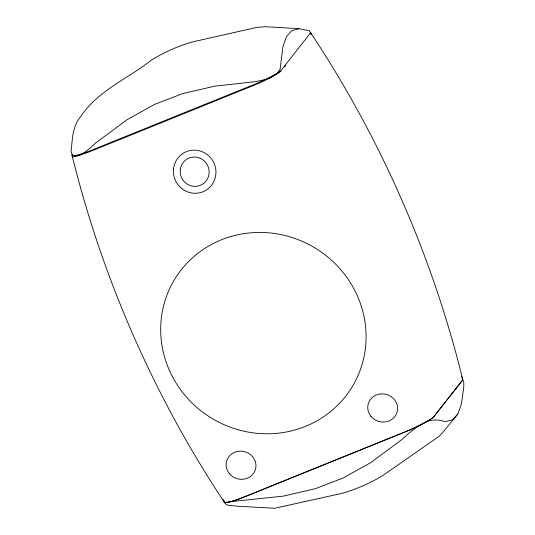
<?xml version="1.0" encoding="UTF-8"?>
<svg xmlns="http://www.w3.org/2000/svg" width="535" height="535" viewBox="0 0 535 535"><rect width="100%" height="100%" fill="white"/><g stroke="black" fill="none" stroke-linecap="round" stroke-linejoin="round"><path stroke-width="0.8" d="M309.712 31.639L309.591 30.803L299.011 28.703L266.189 26.75L257.522 27.258L195.161 41.309C179.733 45.141 165.014 51.841 151.438 60.06C127.912 78.799 97.771 90.609 80.778 116.53C72.339 126.013 72.426 139.461 71.108 151.378C73.349 164.64 91.739 146.61 95.551 143.086L127.21 119.633L154.742 104.305L182.549 93.632L214.762 86.148L255.101 81.694L265.708 79.488L271.753 77.107L276.421 74.037L279.397 70.48L280.186 68.6L282.908 46.645L286.499 36.527L291.602 30.789L299.011 28.703M457.88 413.93L452.777 419.667L445.367 421.754C438.192 419.166 430.287 419.139 423.64 423.118C415.668 427.224 408.78 433.076 402.327 439.228L370.668 462.681L343.136 478.009L315.329 488.682L283.115 496.166L230.806 501.623L225.823 502.726L224.954 503.602L227.823 505.234L238.108 506.25L274.796 508.25L342.674 493.196C356.658 489.064 370.153 483.132 382.665 475.642L439.663 435.905L444.478 430.428L457.88 413.93L461.471 403.811L463.818 386.731L463.771 382.03L462.487 379.669M284.587 66.882L285.623 65.571M311.417 34.648L310.407 32.361C380.612 138.13 432.347 256.058 462.715 379.315A27.278 3.417 -23.7 0 1 462.421 380.412L434.039 416.504A27.278 3.417 -23.7 0 1 405.042 432.019L244.923 496.761A27.278 3.417 -23.7 0 1 224.299 501.81M461.371 376.259L462.715 379.315M73.068 157.598L72.058 155.31C102.426 278.568 154.16 396.495 224.366 502.265L223.021 499.208M71.991 154.849A27.278 3.417 -23.7 0 0 92.622 149.8L252.734 85.058A27.278 3.417 -23.7 0 0 281.738 69.543L310.119 33.458A27.278 3.417 -23.7 0 0 309.912 32.087M224.6 501.048A27.278 3.417 -23.7 0 0 225.716 502.485L230.772 501.556A27.278 3.417 -23.7 0 0 244.869 496.64L404.988 431.892A27.278 3.417 -23.7 0 0 417.888 426.168L426.241 421.821A27.278 3.417 -23.7 0 0 433.985 416.377L462.367 380.291A27.278 3.417 -23.7 0 0 462.661 379.195M73.743 156.273A27.278 3.417 -23.7 0 0 75.054 156.153L81.159 154.655A27.278 3.417 -23.7 0 0 92.889 150.422L253.008 85.674A27.278 3.417 -23.7 0 0 268.904 78.464L276.528 74.271A27.278 3.417 -23.7 0 0 281.229 70.974M72.332 155.926A27.278 3.417 -23.7 0 1 72.62 154.829M310.186 32.709A27.278 3.417 -23.7 0 1 310.387 34.073M180.328 169.555A14.753 14.365 60.6 0 0 200.297 185.344A14.753 14.365 60.6 0 0 203.407 160.226A14.753 14.365 60.6 0 0 180.328 169.555M169.327 370.2A103.77 99.584 30.5 0 0 346.138 395.626A103.77 99.584 30.5 0 0 274.689 233.507A103.77 99.584 30.5 0 0 169.327 370.2M371.083 416.451A15.007 14.024 15.6 0 0 396.629 413.455A15.007 14.024 15.6 0 0 380.332 393.967A15.007 14.024 15.6 0 0 371.083 416.451M229.441 473.722A15.007 14.024 15.6 0 0 254.988 470.733A15.007 14.024 15.6 0 0 238.69 451.246A15.007 14.024 15.6 0 0 229.441 473.722M173.561 168.545A21.714 21.139 60.6 0 0 202.946 191.777A21.714 21.139 60.6 0 0 207.52 154.809A21.714 21.139 60.6 0 0 173.561 168.545"/></g></svg>
